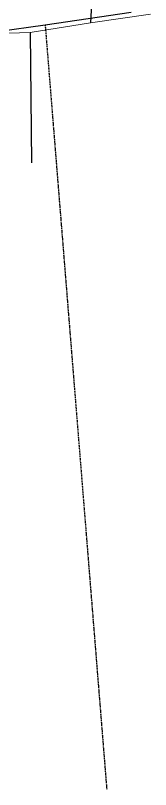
# Model space of a CAD drawing. Header units: millimetres. Extents: x 612074 to 614541, y 1316471 to 1317841.
# Drawn here: x 613479.7 to 613511.6, y 1316533 to 1316715.8 of the extents above; entities that cross this region are included whole.
import ezdxf

# ---------------------------------------------------------------- set-up
doc = ezdxf.new("R2010")
doc.units = ezdxf.units.MM
doc.linetypes.add('HIDDEN', pattern=[0.375, 0.25, -0.125])
doc.layers.add('CAPA ROJA', color=1, linetype='Continuous')

msp = doc.modelspace()

# ---------------------------------------------------------------- linework, layer by layer
at = {"layer": 'CAPA ROJA', "color": 1, "linetype": 'Continuous', "lineweight": -3}
for p, q in [((613498.29, 1316730.8), (613497.43, 1316714)), ((613483.22, 1316711.72), (613483.54, 1316680.96))]:
    msp.add_line(p, q, dxfattribs=at)
at = {"layer": 'CAPA ROJA', "color": 1, "linetype": 'Continuous'}
for p, q in [((613507.07, 1316716.49), (613486.74, 1316713.46)), ((613486.74, 1316713.46), (613363.5, 1316696.34))]:
    msp.add_line(p, q, dxfattribs=at)
at = {"layer": 'CAPA ROJA', "color": 1, "linetype": 'Continuous', "lineweight": 13}
for p, q in [((613497.43, 1316714), (613511.62, 1316716.09)), ((613497.43, 1316714), (613483.22, 1316711.72)), ((613483.22, 1316711.72), (613471.83, 1316711.33))]:
    msp.add_line(p, q, dxfattribs=at)
at = {"layer": 'CAPA ROJA', "color": 1, "linetype": 'HIDDEN'}
msp.add_line((613486.74, 1316713.46), (613501.28, 1316532.98), dxfattribs=at)

doc.saveas('drawing.dxf')
